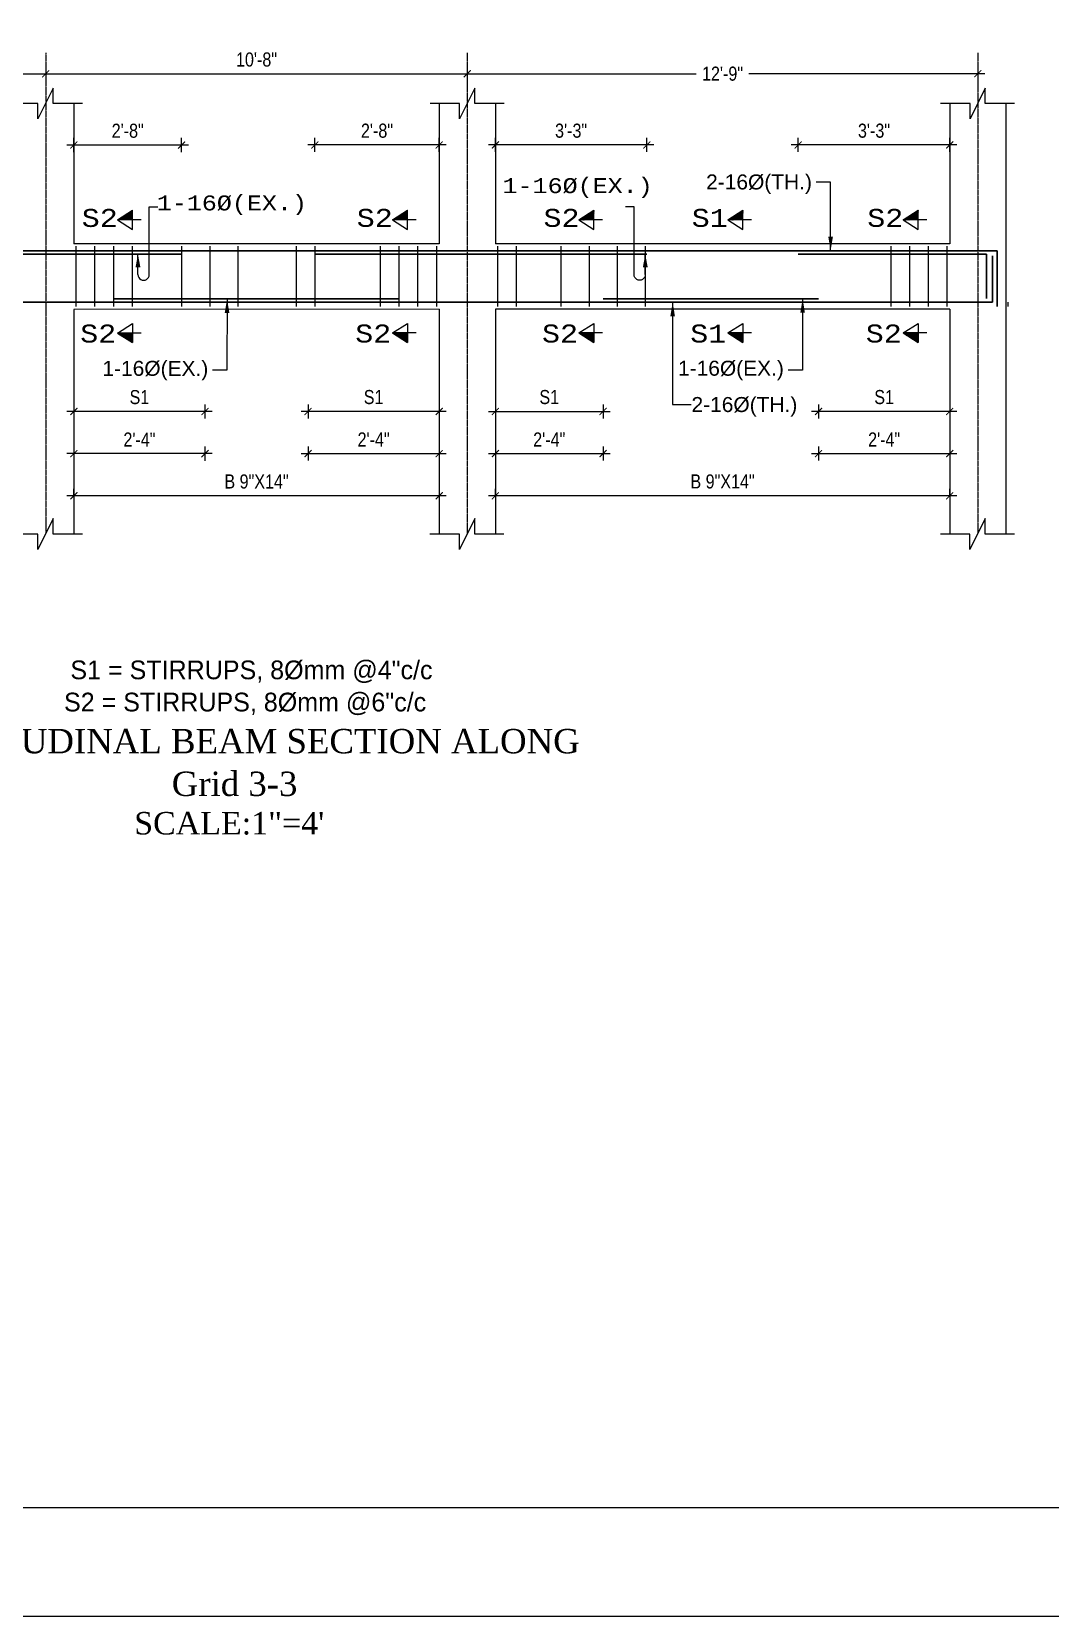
# Model space of a CAD drawing. Header units: inches. Extents: x -2812 to 9774, y -15726 to -746.
# Drawn here: x -708 to -273, y -12539 to -11863 of the extents above; entities that cross this region are included whole.
import ezdxf

# ---------------------------------------------------------------- set-up
doc = ezdxf.new("R2010")
doc.units = ezdxf.units.IN
doc.header["$LTSCALE"] = 17
doc.header["$MEASUREMENT"] = 0
for name, pattern in [('ACAD_ISO02W100', [15, 12, -3]), ('ACAD_ISO03W100', [30, 12, -18]), ('CENTER2', [1.125, 0.75, -0.125, 0.125, -0.125])]:
    doc.linetypes.add(name, pattern=pattern)
for name, color, linetype, lineweight in [('09 CONTINUITY', 7, 'Continuous', 9), ('15 CENTER', 113, 'CENTER2', 15), ('15 EXT BAR DIMENSION', 130, 'Continuous', 15), ('15 TEXT', 7, 'Continuous', 15), ('20 BEAM ELEVATION', 140, 'ACAD_ISO03W100', 20), ('20 BEAM SECTION ARROW', 7, 'ACAD_ISO02W100', 20), ('20 STIRRUPS', 137, 'Continuous', 20), ('25 BOT BAR', 12, 'Continuous', 25), ('30 EXTRABAR', 6, 'Continuous', 30), ('30 RENFORCEMENT', 12, 'Continuous', 30), ('ELE1', 3, 'Continuous', 9), ('MARK', 1, 'Continuous', 25), ('RINF', 4, 'Continuous', 25)]:
    doc.layers.add(name, color=color, linetype=linetype, lineweight=lineweight)
doc.layers.add('Dim', color=1, linetype='Continuous')
doc.styles.add('ARIAL', font='arial.ttf')
doc.styles.add('CUNEW', font='cour.ttf')
doc.styles.add('ordinary', font='ARIALN.TTF')
doc.styles.add('TEX8', font='cour.ttf', dxfattribs={"width": 0.75})
doc.dimstyles.new('SUREN 1', dxfattribs={"dimtxt": 0.75, "dimasz": 6, "dimexe": 1.5, "dimexo": 1.5, "dimgap": 1, "dimtad": 1, "dimdec": 1, "dimzin": 3, "dimdsep": 46, "dimlunit": 4, "dimtxsty": 'TEX8', "dimblk": 'ARCHTICK', "dimcen": 0.09375, "dimclrd": 1, "dimclre": 1, "dimclrt": 256, "dimadec": 0, "dimazin": 0, "dimtfac": 0.75, "dimtdec": 1, "dimtmove": 1, "dimatfit": 3, "dimfxl": 1, "dimtolj": 1, "dimtzin": 0, "dimlwd": 9, "dimlwe": 9, "dimarcsym": 0})
doc.dimstyles.new('SUREN 4', dxfattribs={"dimtxt": 4, "dimasz": 3, "dimexe": 3, "dimexo": 0, "dimgap": 3, "dimtad": 1, "dimdec": 0, "dimzin": 3, "dimdsep": 46, "dimlunit": 4, "dimtxsty": 'ordinary', "dimblk": 'ARCHTICK', "dimcen": 8, "dimdle": 3, "dimclrd": 1, "dimclre": 5, "dimclrt": 256, "dimadec": 3, "dimazin": 0, "dimtfac": 1, "dimtdec": 0, "dimtmove": 1, "dimatfit": 3, "dimfxl": 3, "dimfxlon": 1, "dimfrac": 1, "dimtolj": 1, "dimtzin": 0, "dimlwd": 5, "dimlwe": 5, "dimarcsym": 0})

# ---------------------------------------------------------------- blocks, each defined once
blk = doc.blocks.new('_ArchTick')
at = {"color": 0, "linetype": 'ByBlock', "const_width": 0.15}
blk.add_lwpolyline([(-0.5, -0.5), (0.5, 0.5)], dxfattribs=at)
blk = doc.blocks.new('*D1406')
at = {"layer": 'Defpoints', "color": 0, "transparency": 16777216}
for p in [(16422.78, -9486.77), (16478.78, -9486.77), (16422.78, -9530.38)]:
    blk.add_point(p, dxfattribs=at)
at = {"layer": 'Dim', "color": 1, "lineweight": 5, "transparency": 16777216}
blk.add_line((16481.78, -9530.38), (16419.78, -9530.38), dxfattribs=at)
at = {"layer": 'Dim', "color": 5, "lineweight": 5, "transparency": 16777216}
for p, q in [((16422.78, -9527.38), (16422.78, -9533.38)), ((16478.78, -9527.38), (16478.78, -9533.38))]:
    blk.add_line(p, q, dxfattribs=at)
at = {"layer": 'Dim', "color": 1, "lineweight": 5, "transparency": 16777216, "xscale": 3, "yscale": 3, "zscale": 3, "rotation": 180}
blk.add_blockref('_ArchTick', (16422.78, -9530.38), dxfattribs=at)
at = {"layer": 'Dim', "color": 1, "lineweight": 5, "transparency": 16777216, "xscale": 3, "yscale": 3, "zscale": 3}
blk.add_blockref('_ArchTick', (16478.78, -9530.38), dxfattribs=at)
at = {"layer": 'Dim', "transparency": 16777216, "insert": (16450.78, -9524.27), "char_height": 6, "attachment_point": 5, "style": 'ordinary'}
blk.add_mtext('\\A1;S1', dxfattribs=at)
blk = doc.blocks.new('*D1407')
at = {"layer": 'Defpoints', "color": 0, "transparency": 16777216}
for p in [(16422.78, -9486.77), (16478.78, -9486.77), (16478.78, -9548.38)]:
    blk.add_point(p, dxfattribs=at)
at = {"layer": 'Dim', "color": 5, "lineweight": 5, "transparency": 16777216}
for p, q in [((16422.78, -9545.38), (16422.78, -9551.38)), ((16478.78, -9545.38), (16478.78, -9551.38))]:
    blk.add_line(p, q, dxfattribs=at)
at = {"layer": 'Dim', "color": 1, "lineweight": 5, "transparency": 16777216}
blk.add_line((16419.78, -9548.38), (16481.78, -9548.38), dxfattribs=at)
at = {"layer": 'Dim', "color": 1, "lineweight": 5, "transparency": 16777216, "xscale": 3, "yscale": 3, "zscale": 3, "rotation": 180}
blk.add_blockref('_ArchTick', (16422.78, -9548.38), dxfattribs=at)
at = {"layer": 'Dim', "color": 1, "lineweight": 5, "transparency": 16777216, "xscale": 3, "yscale": 3, "zscale": 3}
blk.add_blockref('_ArchTick', (16478.78, -9548.38), dxfattribs=at)
at = {"layer": 'Dim', "transparency": 16777216, "insert": (16450.78, -9542.36), "char_height": 6, "attachment_point": 5, "style": 'ordinary'}
blk.add_mtext('\\A1;2\'-4"', dxfattribs=at)
blk = doc.blocks.new('*D1408')
at = {"layer": 'Defpoints', "color": 0, "transparency": 16777216}
for p in [(16204.78, -9486.77), (16260.78, -9486.77), (16204.78, -9530.38)]:
    blk.add_point(p, dxfattribs=at)
at = {"layer": 'Dim', "color": 1, "lineweight": 5, "transparency": 16777216}
blk.add_line((16263.78, -9530.38), (16201.78, -9530.38), dxfattribs=at)
at = {"layer": 'Dim', "color": 5, "lineweight": 5, "transparency": 16777216}
for p, q in [((16204.78, -9527.38), (16204.78, -9533.38)), ((16260.78, -9527.38), (16260.78, -9533.38))]:
    blk.add_line(p, q, dxfattribs=at)
at = {"layer": 'Dim', "color": 1, "lineweight": 5, "transparency": 16777216, "xscale": 3, "yscale": 3, "zscale": 3, "rotation": 180}
blk.add_blockref('_ArchTick', (16204.78, -9530.38), dxfattribs=at)
at = {"layer": 'Dim', "color": 1, "lineweight": 5, "transparency": 16777216, "xscale": 3, "yscale": 3, "zscale": 3}
blk.add_blockref('_ArchTick', (16260.78, -9530.38), dxfattribs=at)
at = {"layer": 'Dim', "transparency": 16777216, "insert": (16232.78, -9524.27), "char_height": 6, "attachment_point": 5, "style": 'ordinary'}
blk.add_mtext('\\A1;S1', dxfattribs=at)
blk = doc.blocks.new('*D1409')
at = {"layer": 'Defpoints', "color": 0, "transparency": 16777216}
for p in [(16204.78, -9486.77), (16260.78, -9486.77), (16260.78, -9548.38)]:
    blk.add_point(p, dxfattribs=at)
at = {"layer": 'Dim', "color": 5, "lineweight": 5, "transparency": 16777216}
for p, q in [((16204.78, -9545.38), (16204.78, -9551.38)), ((16260.78, -9545.38), (16260.78, -9551.38))]:
    blk.add_line(p, q, dxfattribs=at)
at = {"layer": 'Dim', "color": 1, "lineweight": 5, "transparency": 16777216}
blk.add_line((16201.78, -9548.38), (16263.78, -9548.38), dxfattribs=at)
at = {"layer": 'Dim', "color": 1, "lineweight": 5, "transparency": 16777216, "xscale": 3, "yscale": 3, "zscale": 3, "rotation": 180}
blk.add_blockref('_ArchTick', (16204.78, -9548.38), dxfattribs=at)
at = {"layer": 'Dim', "color": 1, "lineweight": 5, "transparency": 16777216, "xscale": 3, "yscale": 3, "zscale": 3}
blk.add_blockref('_ArchTick', (16260.78, -9548.38), dxfattribs=at)
at = {"layer": 'Dim', "transparency": 16777216, "insert": (16232.78, -9542.36), "char_height": 6, "attachment_point": 5, "style": 'ordinary'}
blk.add_mtext('\\A1;2\'-4"', dxfattribs=at)
blk = doc.blocks.new('*D1410')
at = {"layer": 'Defpoints', "color": 0, "transparency": 16777216}
for p in [(16284.78, -9486.77), (16330.78, -9486.77), (16330.78, -9530.38)]:
    blk.add_point(p, dxfattribs=at)
at = {"layer": 'Dim', "color": 1, "lineweight": 5, "transparency": 16777216}
blk.add_line((16281.78, -9530.38), (16333.78, -9530.38), dxfattribs=at)
at = {"layer": 'Dim', "color": 5, "lineweight": 5, "transparency": 16777216}
for p, q in [((16284.78, -9527.38), (16284.78, -9533.38)), ((16330.78, -9527.38), (16330.78, -9533.38))]:
    blk.add_line(p, q, dxfattribs=at)
at = {"layer": 'Dim', "color": 1, "lineweight": 5, "transparency": 16777216, "xscale": 3, "yscale": 3, "zscale": 3, "rotation": 180}
blk.add_blockref('_ArchTick', (16284.78, -9530.38), dxfattribs=at)
at = {"layer": 'Dim', "color": 1, "lineweight": 5, "transparency": 16777216, "xscale": 3, "yscale": 3, "zscale": 3}
blk.add_blockref('_ArchTick', (16330.78, -9530.38), dxfattribs=at)
at = {"layer": 'Dim', "transparency": 16777216, "insert": (16307.78, -9524.27), "char_height": 6, "attachment_point": 5, "style": 'ordinary'}
blk.add_mtext('\\A1;S1', dxfattribs=at)
blk = doc.blocks.new('*D1411')
at = {"layer": 'Defpoints', "color": 0, "transparency": 16777216}
for p in [(16284.78, -9486.77), (16330.78, -9486.77), (16330.78, -9548.38)]:
    blk.add_point(p, dxfattribs=at)
at = {"layer": 'Dim', "color": 5, "lineweight": 5, "transparency": 16777216}
for p, q in [((16284.78, -9545.38), (16284.78, -9551.38)), ((16330.78, -9545.38), (16330.78, -9551.38))]:
    blk.add_line(p, q, dxfattribs=at)
at = {"layer": 'Dim', "color": 1, "lineweight": 5, "transparency": 16777216}
blk.add_line((16281.78, -9548.38), (16333.78, -9548.38), dxfattribs=at)
at = {"layer": 'Dim', "color": 1, "lineweight": 5, "transparency": 16777216, "xscale": 3, "yscale": 3, "zscale": 3, "rotation": 180}
blk.add_blockref('_ArchTick', (16284.78, -9548.38), dxfattribs=at)
at = {"layer": 'Dim', "color": 1, "lineweight": 5, "transparency": 16777216, "xscale": 3, "yscale": 3, "zscale": 3}
blk.add_blockref('_ArchTick', (16330.78, -9548.38), dxfattribs=at)
at = {"layer": 'Dim', "transparency": 16777216, "insert": (16307.78, -9542.36), "char_height": 6, "attachment_point": 5, "style": 'ordinary'}
blk.add_mtext('\\A1;2\'-4"', dxfattribs=at)
blk = doc.blocks.new('*D1412')
at = {"layer": 'Defpoints', "color": 0, "transparency": 16777216}
for p in [(16104.78, -9486.79), (16160.78, -9486.79), (16104.78, -9530.4)]:
    blk.add_point(p, dxfattribs=at)
at = {"layer": 'Dim', "color": 1, "lineweight": 5, "transparency": 16777216}
blk.add_line((16163.78, -9530.4), (16101.78, -9530.4), dxfattribs=at)
at = {"layer": 'Dim', "color": 5, "lineweight": 5, "transparency": 16777216}
for p, q in [((16104.78, -9527.4), (16104.78, -9533.4)), ((16160.78, -9527.4), (16160.78, -9533.4))]:
    blk.add_line(p, q, dxfattribs=at)
at = {"layer": 'Dim', "color": 1, "lineweight": 5, "transparency": 16777216, "xscale": 3, "yscale": 3, "zscale": 3, "rotation": 180}
blk.add_blockref('_ArchTick', (16104.78, -9530.4), dxfattribs=at)
at = {"layer": 'Dim', "color": 1, "lineweight": 5, "transparency": 16777216, "xscale": 3, "yscale": 3, "zscale": 3}
blk.add_blockref('_ArchTick', (16160.78, -9530.4), dxfattribs=at)
at = {"layer": 'Dim', "transparency": 16777216, "insert": (16132.78, -9524.29), "char_height": 6, "attachment_point": 5, "style": 'ordinary'}
blk.add_mtext('\\A1;S1', dxfattribs=at)
blk = doc.blocks.new('*D1413')
at = {"layer": 'Defpoints', "color": 0, "transparency": 16777216}
for p in [(16104.78, -9486.79), (16160.78, -9486.79), (16104.78, -9548.4)]:
    blk.add_point(p, dxfattribs=at)
at = {"layer": 'Dim', "color": 5, "lineweight": 5, "transparency": 16777216}
for p, q in [((16104.78, -9545.4), (16104.78, -9551.4)), ((16160.78, -9545.4), (16160.78, -9551.4))]:
    blk.add_line(p, q, dxfattribs=at)
at = {"layer": 'Dim', "color": 1, "lineweight": 5, "transparency": 16777216}
blk.add_line((16163.78, -9548.4), (16101.78, -9548.4), dxfattribs=at)
at = {"layer": 'Dim', "color": 1, "lineweight": 5, "transparency": 16777216, "xscale": 3, "yscale": 3, "zscale": 3, "rotation": 180}
blk.add_blockref('_ArchTick', (16104.78, -9548.4), dxfattribs=at)
at = {"layer": 'Dim', "color": 1, "lineweight": 5, "transparency": 16777216, "xscale": 3, "yscale": 3, "zscale": 3}
blk.add_blockref('_ArchTick', (16160.78, -9548.4), dxfattribs=at)
at = {"layer": 'Dim', "transparency": 16777216, "insert": (16132.78, -9542.38), "char_height": 6, "attachment_point": 5, "style": 'ordinary'}
blk.add_mtext('\\A1;2\'-4"', dxfattribs=at)
blk = doc.blocks.new('*D1414')
at = {"layer": 'Defpoints', "color": 0, "transparency": 16777216}
for p in [(16284.78, -9566.38), (16284.78, -9566.38), (16478.78, -9566.38)]:
    blk.add_point(p, dxfattribs=at)
at = {"layer": 'Dim', "color": 1, "lineweight": 5, "transparency": 16777216}
blk.add_line((16481.78, -9566.38), (16281.78, -9566.38), dxfattribs=at)
at = {"layer": 'Dim', "color": 5, "lineweight": 5, "transparency": 16777216}
for p, q in [((16284.78, -9566.38), (16284.78, -9563.38)), ((16478.78, -9566.38), (16478.78, -9563.38))]:
    blk.add_line(p, q, dxfattribs=at)
at = {"layer": 'Dim', "color": 1, "lineweight": 5, "transparency": 16777216, "xscale": 3, "yscale": 3, "zscale": 3, "rotation": 180}
blk.add_blockref('_ArchTick', (16284.78, -9566.38), dxfattribs=at)
at = {"layer": 'Dim', "color": 1, "lineweight": 5, "transparency": 16777216, "xscale": 3, "yscale": 3, "zscale": 3}
blk.add_blockref('_ArchTick', (16478.78, -9566.38), dxfattribs=at)
at = {"layer": 'Dim', "transparency": 16777216, "insert": (16381.78, -9560.31), "char_height": 6, "attachment_point": 5, "style": 'ordinary'}
blk.add_mtext('\\A1;B 9"X14"', dxfattribs=at)
blk = doc.blocks.new('*D1415')
at = {"layer": 'Defpoints', "color": 0, "transparency": 16777216}
for p in [(16104.78, -9566.4, 0), (16104.78, -9566.4), (16260.78, -9566.38)]:
    blk.add_point(p, dxfattribs=at)
at = {"layer": 'Dim', "color": 1, "lineweight": 5, "transparency": 16777216}
blk.add_line((16263.78, -9566.4), (16101.78, -9566.4), dxfattribs=at)
at = {"layer": 'Dim', "color": 5, "lineweight": 5, "transparency": 16777216}
for p, q in [((16104.78, -9566.4), (16104.78, -9563.4)), ((16260.78, -9566.38), (16260.78, -9569.4))]:
    blk.add_line(p, q, dxfattribs=at)
at = {"layer": 'Dim', "color": 1, "lineweight": 5, "transparency": 16777216, "xscale": 3, "yscale": 3, "zscale": 3, "rotation": 180}
blk.add_blockref('_ArchTick', (16104.78, -9566.4), dxfattribs=at)
at = {"layer": 'Dim', "color": 1, "lineweight": 5, "transparency": 16777216, "xscale": 3, "yscale": 3, "zscale": 3}
blk.add_blockref('_ArchTick', (16260.78, -9566.4), dxfattribs=at)
at = {"layer": 'Dim', "transparency": 16777216, "insert": (16182.78, -9560.33), "char_height": 6, "attachment_point": 5, "style": 'ordinary'}
blk.add_mtext('\\A1;B 9"X14"', dxfattribs=at)
blk = doc.blocks.new('A$C760A2D39')
at = {"layer": 'MARK', "color": 2}
blk.add_line((0.65, 1.5), (0.65, 6.92), dxfattribs=at)
blk.add_ellipse((2.15, 1.5), major_axis=(-1.06, 1.06), ratio=1, start_param=0.785398, end_param=3.926991, dxfattribs=at)
blk.add_solid([(1.3, 3.47), (0.65, 6.93), (0, 3.47)], dxfattribs=at)
blk = doc.blocks.new('A$C685A745A')
at = {"layer": '20 BEAM ELEVATION', "linetype": 'Continuous', "lineweight": 20, "ltscale": 10}
blk.add_lwpolyline([(3.65, 1.47), (3.65, 19.57), (5.96, 19.57)], dxfattribs=at)
at = {"layer": '20 BEAM SECTION ARROW', "color": 6, "linetype": 'Continuous'}
blk.add_blockref('A$C760A2D39', (0, -0.01), dxfattribs=at)
blk = doc.blocks.new('*D1114')
at = {"layer": 'Defpoints', "color": 0, "transparency": 16777216}
for p in [(16092.78, -9377.31, 0), (16272.78, -9377.29), (16272.78, -9386.21)]:
    blk.add_point(p, dxfattribs=at)
at = {"layer": 'Dim', "color": 5, "lineweight": 5, "transparency": 16777216}
for p, q in [((16092.78, -9383.21), (16092.78, -9389.21)), ((16272.78, -9383.21), (16272.78, -9389.21))]:
    blk.add_line(p, q, dxfattribs=at)
at = {"layer": 'Dim', "color": 1, "lineweight": 5, "transparency": 16777216}
blk.add_line((16089.78, -9386.21), (16275.78, -9386.21), dxfattribs=at)
at = {"layer": 'Dim', "color": 1, "lineweight": 5, "transparency": 16777216, "xscale": 3, "yscale": 3, "zscale": 3, "rotation": 180}
blk.add_blockref('_ArchTick', (16092.78, -9386.21), dxfattribs=at)
at = {"layer": 'Dim', "color": 1, "lineweight": 5, "transparency": 16777216, "xscale": 3, "yscale": 3, "zscale": 3}
blk.add_blockref('_ArchTick', (16272.78, -9386.21), dxfattribs=at)
at = {"layer": 'Dim', "transparency": 16777216, "insert": (16182.78, -9380.15), "char_height": 6, "attachment_point": 5, "style": 'ordinary'}
blk.add_mtext('\\A1;10\'-8"', dxfattribs=at)
blk = doc.blocks.new('*D1115')
at = {"layer": 'Defpoints', "color": 0, "transparency": 16777216}
for p in [(16207.66, -9416.6), (16260.78, -9458.77), (16207.66, -9463.29)]:
    blk.add_point(p, dxfattribs=at)
at = {"layer": 'Dim', "color": 1, "lineweight": 5, "transparency": 16777216}
blk.add_line((16263.78, -9416.6), (16204.66, -9416.6), dxfattribs=at)
at = {"layer": 'Dim', "color": 5, "lineweight": 5, "transparency": 16777216}
for p, q in [((16207.66, -9419.6), (16207.66, -9413.6)), ((16260.78, -9419.6), (16260.78, -9413.6))]:
    blk.add_line(p, q, dxfattribs=at)
at = {"layer": 'Dim', "color": 1, "lineweight": 5, "transparency": 16777216, "xscale": 3, "yscale": 3, "zscale": 3, "rotation": 180}
blk.add_blockref('_ArchTick', (16207.66, -9416.6), dxfattribs=at)
at = {"layer": 'Dim', "color": 1, "lineweight": 5, "transparency": 16777216, "xscale": 3, "yscale": 3, "zscale": 3}
blk.add_blockref('_ArchTick', (16260.78, -9416.6), dxfattribs=at)
at = {"layer": 'Dim', "transparency": 16777216, "insert": (16234.22, -9410.54), "char_height": 6, "attachment_point": 5, "style": 'ordinary'}
blk.add_mtext('\\A1;2\'-8"', dxfattribs=at)
blk = doc.blocks.new('*D1116')
at = {"layer": 'Defpoints', "color": 0, "transparency": 16777216}
for p in [(16104.78, -9416.62), (16104.78, -9458.79), (16150.79, -9463.29)]:
    blk.add_point(p, dxfattribs=at)
at = {"layer": 'Dim', "color": 1, "lineweight": 5, "transparency": 16777216}
blk.add_line((16153.79, -9416.62), (16101.78, -9416.62), dxfattribs=at)
at = {"layer": 'Dim', "color": 5, "lineweight": 5, "transparency": 16777216}
for p, q in [((16104.78, -9419.62), (16104.78, -9413.62)), ((16150.79, -9419.62), (16150.79, -9413.62))]:
    blk.add_line(p, q, dxfattribs=at)
at = {"layer": 'Dim', "color": 1, "lineweight": 5, "transparency": 16777216, "xscale": 3, "yscale": 3, "zscale": 3, "rotation": 180}
blk.add_blockref('_ArchTick', (16104.78, -9416.62), dxfattribs=at)
at = {"layer": 'Dim', "color": 1, "lineweight": 5, "transparency": 16777216, "xscale": 3, "yscale": 3, "zscale": 3}
blk.add_blockref('_ArchTick', (16150.79, -9416.62), dxfattribs=at)
at = {"layer": 'Dim', "transparency": 16777216, "insert": (16127.78, -9410.56), "char_height": 6, "attachment_point": 5, "style": 'ordinary'}
blk.add_mtext('\\A1;2\'-8"', dxfattribs=at)
blk = doc.blocks.new('*D1117')
at = {"layer": 'Defpoints', "color": 0, "transparency": 16777216}
for p in [(16414.11, -9416.6), (16478.78, -9458.77), (16414.11, -9463.27, 0)]:
    blk.add_point(p, dxfattribs=at)
at = {"layer": 'Dim', "color": 1, "lineweight": 5, "transparency": 16777216}
blk.add_line((16481.78, -9416.6), (16411.11, -9416.6), dxfattribs=at)
at = {"layer": 'Dim', "color": 5, "lineweight": 5, "transparency": 16777216}
for p, q in [((16414.11, -9419.6), (16414.11, -9413.6)), ((16478.78, -9419.6), (16478.78, -9413.6))]:
    blk.add_line(p, q, dxfattribs=at)
at = {"layer": 'Dim', "color": 1, "lineweight": 5, "transparency": 16777216, "xscale": 3, "yscale": 3, "zscale": 3, "rotation": 180}
blk.add_blockref('_ArchTick', (16414.11, -9416.6), dxfattribs=at)
at = {"layer": 'Dim', "color": 1, "lineweight": 5, "transparency": 16777216, "xscale": 3, "yscale": 3, "zscale": 3}
blk.add_blockref('_ArchTick', (16478.78, -9416.6), dxfattribs=at)
at = {"layer": 'Dim', "transparency": 16777216, "insert": (16446.45, -9410.54), "char_height": 6, "attachment_point": 5, "style": 'ordinary'}
blk.add_mtext('\\A1;3\'-3"', dxfattribs=at)
blk = doc.blocks.new('*D1118')
at = {"layer": 'Defpoints', "color": 0, "transparency": 16777216}
for p in [(16284.78, -9416.6), (16349.45, -9458.77), (16284.78, -9463.27, 0)]:
    blk.add_point(p, dxfattribs=at)
at = {"layer": 'Dim', "color": 1, "lineweight": 5, "transparency": 16777216}
blk.add_line((16352.45, -9416.6), (16281.78, -9416.6), dxfattribs=at)
at = {"layer": 'Dim', "color": 5, "lineweight": 5, "transparency": 16777216}
for p, q in [((16284.78, -9419.6), (16284.78, -9413.6)), ((16349.45, -9419.6), (16349.45, -9413.6))]:
    blk.add_line(p, q, dxfattribs=at)
at = {"layer": 'Dim', "color": 1, "lineweight": 5, "transparency": 16777216, "xscale": 3, "yscale": 3, "zscale": 3, "rotation": 180}
blk.add_blockref('_ArchTick', (16284.78, -9416.6), dxfattribs=at)
at = {"layer": 'Dim', "color": 1, "lineweight": 5, "transparency": 16777216, "xscale": 3, "yscale": 3, "zscale": 3}
blk.add_blockref('_ArchTick', (16349.45, -9416.6), dxfattribs=at)
at = {"layer": 'Dim', "transparency": 16777216, "insert": (16317.11, -9410.54), "char_height": 6, "attachment_point": 5, "style": 'ordinary'}
blk.add_mtext('\\A1;3\'-3"', dxfattribs=at)
blk = doc.blocks.new('*D1119')
at = {"layer": 'Defpoints', "color": 0, "transparency": 16777216}
for p in [(15874.78, -9377.31), (16092.78, -9377.31), (16092.78, -9386.21)]:
    blk.add_point(p, dxfattribs=at)
at = {"layer": 'Dim', "color": 5, "lineweight": 5, "transparency": 16777216}
for p, q in [((15874.78, -9383.21), (15874.78, -9389.21)), ((16092.78, -9383.21), (16092.78, -9389.21))]:
    blk.add_line(p, q, dxfattribs=at)
at = {"layer": 'Dim', "color": 1, "lineweight": 5, "transparency": 16777216}
blk.add_line((15871.78, -9386.21), (16095.78, -9386.21), dxfattribs=at)
at = {"layer": 'Dim', "color": 1, "lineweight": 5, "transparency": 16777216, "xscale": 3, "yscale": 3, "zscale": 3, "rotation": 180}
blk.add_blockref('_ArchTick', (15874.78, -9386.21), dxfattribs=at)
at = {"layer": 'Dim', "color": 1, "lineweight": 5, "transparency": 16777216, "xscale": 3, "yscale": 3, "zscale": 3}
blk.add_blockref('_ArchTick', (16092.78, -9386.21), dxfattribs=at)
at = {"layer": 'Dim', "transparency": 16777216, "insert": (15983.78, -9380.15), "char_height": 6, "attachment_point": 5, "style": 'ordinary'}
blk.add_mtext('\\A1;13\'-9"', dxfattribs=at)
blk = doc.blocks.new('*D1447')
at = {"layer": 'Defpoints', "color": 0, "transparency": 16777216}
for p in [(16272.78, -9377.29), (16490.78, -9377.29), (16490.78, -9386.19)]:
    blk.add_point(p, dxfattribs=at)
at = {"layer": 'Dim', "color": 5, "lineweight": 5, "transparency": 16777216}
for p, q in [((16272.78, -9383.19), (16272.78, -9389.19)), ((16490.78, -9383.19), (16490.78, -9389.19))]:
    blk.add_line(p, q, dxfattribs=at)
at = {"layer": 'Dim', "color": 1, "lineweight": 5, "transparency": 16777216}
for p, q in [((16269.78, -9386.19), (16370.55, -9386.19)), ((16493.78, -9386.19), (16393.01, -9386.19))]:
    blk.add_line(p, q, dxfattribs=at)
at = {"layer": 'Dim', "color": 1, "lineweight": 5, "transparency": 16777216, "xscale": 3, "yscale": 3, "zscale": 3, "rotation": 180}
blk.add_blockref('_ArchTick', (16272.78, -9386.19), dxfattribs=at)
at = {"layer": 'Dim', "color": 1, "lineweight": 5, "transparency": 16777216, "xscale": 3, "yscale": 3, "zscale": 3}
blk.add_blockref('_ArchTick', (16490.78, -9386.19), dxfattribs=at)
at = {"layer": 'Dim', "transparency": 16777216, "insert": (16381.78, -9386.19), "char_height": 6, "attachment_point": 5, "style": 'ordinary'}
blk.add_mtext('\\A1;12\'-9"', dxfattribs=at)
blk = doc.blocks.new('BS3')
at = {"layer": 'RINF'}
h = blk.add_hatch(dxfattribs=at)
h.set_pattern_fill('ANSI31', color=1, scale=0.029257, style=0)
h.set_pattern_definition([(135.000000013, (-52930.0388366, -24837.2158934), (0.00271529004177, 0.00271529004057), [])])
h.paths.add_polyline_path([(16129.85, -9444.49), (16123.44, -9448.58), (16129.85, -9448.58)])
h = blk.add_hatch(dxfattribs=at)
h.set_pattern_fill('ANSI31', color=1, scale=0.029257, style=0)
h.set_pattern_definition([(135.000000013, (-53047.4710388, -24837.1961772), (0.00271529004177, 0.00271529004057), [])])
h.paths.add_polyline_path([(16247.28, -9444.47), (16240.87, -9448.56), (16247.28, -9448.56)])
h = blk.add_hatch(dxfattribs=at)
h.set_pattern_fill('ANSI31', color=1, scale=0.029257, style=0)
h.set_pattern_definition([(135.000000013, (-53126.9968396, -24837.1961772), (0.00271529004177, 0.00271529004057), [])])
h.paths.add_polyline_path([(16326.81, -9444.47), (16320.4, -9448.56), (16326.81, -9448.56)])
h = blk.add_hatch(dxfattribs=at)
h.set_pattern_fill('ANSI31', color=1, scale=0.029257, style=0)
h.set_pattern_definition([(135.000000013, (-53190.6307775, -24837.1961772), (0.00271529004177, 0.00271529004057), [])])
h.paths.add_polyline_path([(16390.44, -9444.47), (16384.03, -9448.56), (16390.44, -9448.56)])
h = blk.add_hatch(dxfattribs=at)
h.set_pattern_fill('ANSI31', color=1, scale=0.029257, style=0)
h.set_pattern_definition([(135.000000013, (-53265.4710388, -24837.1961772), (0.00271529004177, 0.00271529004057), [])])
h.paths.add_polyline_path([(16465.28, -9444.47), (16458.87, -9448.56), (16465.28, -9448.56)])
h = blk.add_hatch(dxfattribs=at)
h.set_pattern_fill('ANSI31', color=1, scale=1.6, style=0)
h.set_pattern_definition([(135.000000013, (-3778003.64923, -826630.0364), (0.148492424155, 0.148492424089), [])])
h.paths.add_polyline_path([(16129.85, -9500.98), (16123.44, -9496.89), (16129.85, -9496.89)])
h = blk.add_hatch(dxfattribs=at)
h.set_pattern_fill('ANSI31', color=1, scale=1.6, style=0)
h.set_pattern_definition([(135.000000013, (-3778121.08143, -826630.01669), (0.148492424155, 0.148492424089), [])])
h.paths.add_polyline_path([(16247.28, -9500.96), (16240.87, -9496.87), (16247.28, -9496.87)])
h = blk.add_hatch(dxfattribs=at)
h.set_pattern_fill('ANSI31', color=1, scale=1.6, style=0)
h.set_pattern_definition([(135.000000013, (-3778200.60724, -826630.01669), (0.148492424155, 0.148492424089), [])])
h.paths.add_polyline_path([(16326.81, -9500.96), (16320.4, -9496.87), (16326.81, -9496.87)])
h = blk.add_hatch(dxfattribs=at)
h.set_pattern_fill('ANSI31', color=1, scale=1.6, style=0)
h.set_pattern_definition([(135.000000013, (-3778264.24117, -826630.01669), (0.148492424155, 0.148492424089), [])])
h.paths.add_polyline_path([(16390.44, -9500.96), (16384.03, -9496.87), (16390.44, -9496.87)])
h = blk.add_hatch(dxfattribs=at)
h.set_pattern_fill('ANSI31', color=1, scale=1.6, style=0)
h.set_pattern_definition([(135.000000013, (-3778339.08143, -826630.01669), (0.148492424155, 0.148492424089), [])])
h.paths.add_polyline_path([(16465.28, -9500.96), (16458.87, -9496.87), (16465.28, -9496.87)])
at = {"layer": '09 CONTINUITY', "color": 2, "lineweight": 5, "ltscale": 25, "elevation": 0}
for points in [[(16108.5, -9398.96), (16095.99, -9398.96), (16095.99, -9392.33), (16089.46, -9405.5), (16089.46, -9398.96), (16076.88, -9398.96)], [(16108.45, -9582.79), (16095.95, -9582.79), (16095.95, -9576.16), (16089.41, -9589.33), (16089.41, -9582.79), (16076.83, -9582.79)]]:
    blk.add_lwpolyline(points, dxfattribs=at)
at = {"layer": '09 CONTINUITY', "color": 2, "lineweight": 5, "ltscale": 25}
for points in [[(16288.5, -9398.94), (16275.99, -9398.94), (16275.99, -9392.31), (16269.46, -9405.48), (16269.46, -9398.94), (16256.88, -9398.94)], [(16506.5, -9398.94), (16493.99, -9398.94), (16493.99, -9392.31), (16487.46, -9405.48), (16487.46, -9398.94), (16474.88, -9398.94)], [(16288.45, -9582.77), (16275.95, -9582.77), (16275.95, -9576.14), (16269.41, -9589.31), (16269.41, -9582.77), (16256.83, -9582.77)], [(16506.45, -9582.77), (16493.95, -9582.77), (16493.95, -9576.14), (16487.41, -9589.31), (16487.41, -9582.77), (16474.83, -9582.77)]]:
    blk.add_lwpolyline(points, dxfattribs=at)
at = {"layer": '15 CENTER', "ltscale": 0.05}
for p, q in [((16092.78, -9377.31, 0), (16092.78, -9582.55, 0)), ((16272.78, -9377.29), (16272.78, -9582.53)), ((16490.78, -9377.29), (16490.78, -9582.53))]:
    blk.add_line(p, q, dxfattribs=at)
at = {"layer": '20 BEAM ELEVATION', "linetype": 'ByBlock', "ltscale": 20}
for p, q in [((16104.78, -9398.96, 0), (16104.78, -9458.79, 0)), ((16260.78, -9398.94), (16260.78, -9458.77)), ((16284.78, -9398.94), (16284.78, -9458.77)), ((16478.78, -9398.94), (16478.78, -9458.77)), ((16502.78, -9398.94), (16502.78, -9486.77)), ((16260.78, -9458.77), (16104.78, -9458.79, 0)), ((16478.78, -9458.77), (16284.78, -9458.77)), ((16260.78, -9486.77), (16104.78, -9486.79, 0)), ((16104.78, -9486.79, 0), (16104.78, -9582.79, 0)), ((16260.78, -9486.77), (16260.78, -9582.77)), ((16284.78, -9486.77), (16284.78, -9582.77)), ((16478.78, -9486.77), (16284.78, -9486.77)), ((16478.78, -9486.77), (16478.78, -9582.77)), ((16502.78, -9486.77), (16502.78, -9582.77))]:
    blk.add_line(p, q, dxfattribs=at)
at = {"layer": '20 STIRRUPS'}
for p, q in [((16105.66, -9459.85, 0), (16105.66, -9485.62, 0)), ((16113.66, -9459.85, 0), (16113.66, -9485.62, 0)), ((16121.66, -9459.85, 0), (16121.66, -9485.62, 0)), ((16129.66, -9459.85, 0), (16129.66, -9485.62, 0)), ((16150.79, -9459.85, 0), (16150.79, -9485.62, 0)), ((16162.79, -9459.85, 0), (16162.79, -9485.62, 0)), ((16174.79, -9459.85, 0), (16174.79, -9485.62, 0)), ((16199.66, -9459.83), (16199.66, -9485.6)), ((16207.66, -9459.83), (16207.66, -9485.6)), ((16235.59, -9459.83), (16235.59, -9485.6)), ((16243.59, -9459.83), (16243.59, -9485.6)), ((16251.59, -9459.83), (16251.59, -9485.6)), ((16259.59, -9459.83), (16259.59, -9485.6)), ((16285.66, -9459.83), (16285.66, -9485.6)), ((16293.66, -9459.83), (16293.66, -9485.6)), ((16312.79, -9459.83), (16312.79, -9485.6)), ((16324.79, -9459.83), (16324.79, -9485.6)), ((16336.79, -9459.83), (16336.79, -9485.6)), ((16348.79, -9459.83), (16348.79, -9485.6)), ((16453.59, -9459.83), (16453.59, -9485.6)), ((16461.59, -9459.83), (16461.59, -9485.6)), ((16469.59, -9459.83), (16469.59, -9485.6)), ((16477.59, -9459.83), (16477.59, -9485.6)), ((16503.66, -9483.77), (16503.66, -9485.6))]:
    blk.add_line(p, q, dxfattribs=at)
at = {"layer": '30 EXTRABAR', "lineweight": 30, "ltscale": 0.75}
for p, q in [((16150.79, -9463.29, 0), (16080.78, -9463.29, 0)), ((16494.51, -9463.27, 0), (16494.51, -9482.09, 0)), ((16243.59, -9482.32), (16121.66, -9482.35, 0)), ((16422.78, -9482.3), (16330.78, -9482.31))]:
    blk.add_line(p, q, dxfattribs=at)
at = {"layer": '30 EXTRABAR', "lineweight": 30, "ltscale": 0.75, "elevation": 0, "flags": 128}
for points in [[(16349.45, -9463.27), (16207.66, -9463.29)], [(16494.51, -9463.27), (16414.11, -9463.27)]]:
    blk.add_lwpolyline(points, dxfattribs=at)
at = {"layer": '30 RENFORCEMENT', "lineweight": 30, "ltscale": 0.75}
for p, q in [((16499.09, -9461.8), (16080.78, -9461.82, 0)), ((16497.09, -9463.9), (16497.09, -9483.77)), ((16499.09, -9461.77), (16499.09, -9485.61)), ((16499.09, -9461.85), (16499.09, -9480.11)), ((16497.09, -9483.77), (16080.78, -9483.79, 0))]:
    blk.add_line(p, q, dxfattribs=at)
at = {"layer": 'RINF', "color": 1}
for p, q in [((16123.44, -9448.58, 0), (16129.85, -9444.49, 0)), ((16129.85, -9452.67, 0), (16129.85, -9444.49, 0)), ((16240.87, -9448.56), (16247.28, -9444.47)), ((16247.28, -9452.65), (16247.28, -9444.47)), ((16320.4, -9448.56), (16326.81, -9444.47)), ((16326.81, -9452.65), (16326.81, -9444.47)), ((16384.03, -9448.56), (16390.44, -9444.47)), ((16390.44, -9452.65), (16390.44, -9444.47)), ((16458.87, -9448.56), (16465.28, -9444.47)), ((16465.28, -9452.65), (16465.28, -9444.47)), ((16133.59, -9448.58, 0), (16123.44, -9448.58, 0)), ((16123.44, -9448.58, 0), (16129.85, -9452.67, 0)), ((16251.02, -9448.56), (16240.87, -9448.56)), ((16240.87, -9448.56), (16247.28, -9452.65)), ((16330.54, -9448.56), (16320.4, -9448.56)), ((16320.4, -9448.56), (16326.81, -9452.65)), ((16394.18, -9448.56), (16384.03, -9448.56)), ((16384.03, -9448.56), (16390.44, -9452.65)), ((16469.02, -9448.56), (16458.87, -9448.56)), ((16458.87, -9448.56), (16465.28, -9452.65)), ((16240.87, -9496.87, 0), (16247.28, -9492.78, 0)), ((16247.28, -9492.78, 0), (16247.28, -9500.96, 0)), ((16320.4, -9496.87, 0), (16326.81, -9492.78, 0)), ((16326.81, -9492.78, 0), (16326.81, -9500.96, 0)), ((16384.03, -9496.87, 0), (16390.44, -9492.78, 0)), ((16390.44, -9492.78, 0), (16390.44, -9500.96, 0)), ((16458.87, -9496.87, 0), (16465.28, -9492.78, 0)), ((16465.28, -9492.78, 0), (16465.28, -9500.96, 0)), ((16123.44, -9496.89, 0), (16129.85, -9492.8, 0)), ((16133.59, -9496.89, 0), (16123.44, -9496.89, 0)), ((16123.44, -9496.89, 0), (16129.85, -9500.98, 0)), ((16129.85, -9492.8, 0), (16129.85, -9500.98, 0)), ((16251.02, -9496.87, 0), (16240.87, -9496.87, 0)), ((16240.87, -9496.87, 0), (16247.28, -9500.96, 0)), ((16330.54, -9496.87, 0), (16320.4, -9496.87, 0)), ((16320.4, -9496.87, 0), (16326.81, -9500.96, 0)), ((16394.18, -9496.87, 0), (16384.03, -9496.87, 0)), ((16384.03, -9496.87, 0), (16390.44, -9500.96, 0)), ((16469.02, -9496.87, 0), (16458.87, -9496.87, 0)), ((16458.87, -9496.87, 0), (16465.28, -9500.96, 0))]:
    blk.add_line(p, q, dxfattribs=at)
at = {"layer": '15 EXT BAR DIMENSION', "xscale": 1.599999999998545, "yscale": 1.599999999998545, "zscale": 1.600000000000193}
blk.add_blockref('A$C685A745A', (16131.12, -9474.35, 0), dxfattribs=at)
at = {"layer": '15 TEXT', "xscale": -1.600000000000364, "yscale": 1.600000000000364, "zscale": 1.600000000000364}
blk.add_blockref('A$C685A745A', (16349.83, -9474.34), dxfattribs=at)
at = {"layer": '15 EXT BAR DIMENSION', "style": 'CUNEW'}
for p in [(16287.83, -9437.17), (16140.18, -9444.55, 0)]:
    blk.add_text('1-16%%C(EX.)', height=6.4, dxfattribs=at).set_placement(p)
at = {"layer": '15 TEXT', "style": 'ARIAL'}
for s, p in [('2-16%%C(TH.)', (16374.77, -9435.59, 0)), ('1-16%%C(EX.)', (16116.98, -9515.18, 0)), ('1-16%%C(EX.)', (16362.76, -9515.13, 0)), ('2-16%%C(TH.)', (16368.52, -9530.63, 0))]:
    blk.add_text(s, height=6.4, dxfattribs=at).set_placement(p)
at = {"layer": '15 TEXT', "char_height": 8, "width": 214.0919}
for s, insert, attachment_point in [('S1 = STIRRUPS, 8%%Cmm @4"c/c', (16257.95, -9636.73, 0), 3), ('S2 = STIRRUPS, 8%%Cmm @6"c/c', (16177.91, -9650.47, 0), 2)]:
    blk.add_mtext(s, dxfattribs=dict(at, insert=insert, attachment_point=attachment_point))
at = {"layer": '15 TEXT', "style": 'ARIAL'}
for s, insert, char_height, width, attachment_point in [('{\\fTimes New Roman|b0|i0|c0|p18;LONGITUDINAL BEAM SECTION ALONG }', (16172.24, -9665.95, 0), 10.4, 641.259, 2), ('{\\fTimes New Roman|b0|i0|c0|p18;Grid 3-3}', (16173.41, -9684.17, 0), 10.4, 354.6503, 2), ('{\\fTimes New Roman|b0|i0|c0|p18;SCALE:1"=4\'}', (16211.71, -9701.4), 9.6, 487.7637, 3)]:
    blk.add_mtext(s, dxfattribs=dict(at, insert=insert, char_height=char_height, width=width, attachment_point=attachment_point))
at = {"layer": '20 BEAM SECTION ARROW', "color": 2, "style": 'CUNEW'}
for s, p in [('S2', (16108.13, -9451.6, 0)), ('S2', (16225.56, -9451.58)), ('S2', (16305.32, -9451.58, 0)), ('S1', (16368.61, -9451.58)), ('S2', (16443.56, -9451.58)), ('S2', (16107.48, -9500.97, 0)), ('S2', (16224.92, -9500.95, 0)), ('S2', (16304.68, -9500.95)), ('S1', (16367.97, -9500.95, 0)), ('S2', (16442.92, -9500.95, 0))]:
    blk.add_text(s, height=7.68, rotation=0, dxfattribs=at).set_placement(p)
at = {"layer": 'Dim'}
for base, p1, p2, text, override, picture, middle in [((16092.78, -9386.21, 0), (15874.78, -9377.31, 0), (16092.78, -9377.31, 0), '13\'-9"', {"dimtxt": 6}, '*D1119', (15983.78, -9380.15, 0)), ((16272.78, -9386.21), (16092.78, -9377.31, 0), (16272.78, -9377.29), '10\'-8"', {"dimtxt": 6}, '*D1114', (16182.78, -9380.15)), ((16490.78, -9386.19), (16272.78, -9377.29), (16490.78, -9377.29), '12\'-9"', {"dimtxt": 6, "dimtad": 0}, '*D1447', (16381.78, -9386.19)), ((16104.78, -9416.62, 0), (16150.79, -9463.29, 0), (16104.78, -9458.79, 0), '2\'-8"', {"dimtxt": 6}, '*D1116', (16127.78, -9410.56, 0)), ((16207.66, -9416.6), (16260.78, -9458.77), (16207.66, -9463.29), '2\'-8"', {"dimtxt": 6}, '*D1115', (16234.22, -9410.54)), ((16284.78, -9416.6), (16349.45, -9458.77), (16284.78, -9463.27, 0), '3\'-3"', {"dimtxt": 6}, '*D1118', (16317.11, -9410.54)), ((16414.11, -9416.6), (16478.78, -9458.77), (16414.11, -9463.27, 0), '3\'-3"', {"dimtxt": 6}, '*D1117', (16446.45, -9410.54)), ((16104.78, -9530.4, 0), (16160.78, -9486.79, 0), (16104.78, -9486.79, 0), 'S1', {"dimtxt": 6}, '*D1412', (16132.78, -9524.29, 0)), ((16104.78, -9548.4, 0), (16160.78, -9486.79, 0), (16104.78, -9486.79, 0), '2\'-4"', {"dimtxt": 6}, '*D1413', (16132.78, -9542.38, 0)), ((16204.78, -9530.38), (16260.78, -9486.77), (16204.78, -9486.77), 'S1', {"dimtxt": 6}, '*D1408', (16232.78, -9524.27)), ((16260.78, -9548.38), (16204.78, -9486.77), (16260.78, -9486.77), '2\'-4"', {"dimtxt": 6}, '*D1409', (16232.78, -9542.36)), ((16330.78, -9530.38), (16284.78, -9486.77), (16330.78, -9486.77), 'S1', {"dimtxt": 6}, '*D1410', (16307.78, -9524.27)), ((16330.78, -9548.38), (16284.78, -9486.77), (16330.78, -9486.77), '2\'-4"', {"dimtxt": 6}, '*D1411', (16307.78, -9542.36)), ((16422.78, -9530.38), (16478.78, -9486.77), (16422.78, -9486.77), 'S1', {"dimtxt": 6}, '*D1406', (16450.78, -9524.27)), ((16478.78, -9548.38), (16422.78, -9486.77), (16478.78, -9486.77), '2\'-4"', {"dimtxt": 6}, '*D1407', (16450.78, -9542.36)), ((16104.78, -9566.4), (16260.78, -9566.38), (16104.78, -9566.4, 0), 'B 9"X14"', {"dimtxt": 6}, '*D1415', (16182.78, -9560.33)), ((16284.78, -9566.38), (16478.78, -9566.38), (16284.78, -9566.38), 'B 9"X14"', {"dimtxt": 6}, '*D1414', (16381.78, -9560.31))]:
    dim = blk.add_linear_dim(base=base, p1=p1, p2=p2, angle=180, text=text, dimstyle='SUREN 4', override=override, dxfattribs=at)
    dim.commit()
    dim.dimension.update_dxf_attribs({"geometry": picture, "text_midpoint": middle})
at = {"layer": '15 TEXT'}
for points in [[(16427.93, -9461.77, 0), (16427.94, -9432.43, 0), (16421.76, -9432.43, 0)], [(16170.2, -9482.32, 0), (16170.17, -9512.74, 0), (16163.99, -9512.74, 0)], [(16360.48, -9483.77, 0), (16360.45, -9527.38, 0), (16368.41, -9527.38, 0)], [(16415.98, -9482.27, 0), (16415.95, -9512.69, 0), (16409.77, -9512.69, 0)]]:
    blk.add_leader(points, dimstyle='SUREN 1', dxfattribs=at)

msp = doc.modelspace()

# ---------------------------------------------------------------- linework, layer by layer
at = {"layer": 'Defpoints'}
msp.add_lwpolyline([(366.02, -10291.28), (-2811.58, -10291.28), (-2811.58, -12539.25), (366.02, -12539.25)], close=True, dxfattribs=at)
at = {"layer": 'ELE1'}
msp.add_lwpolyline([(-2765.26, -10337.6), (319.71, -10337.6), (319.71, -12492.93), (-2765.26, -12492.93)], close=True, dxfattribs=at)

# ---------------------------------------------------------------- block references
at = {"layer": '25 BOT BAR'}
msp.add_blockref('BS3', (-16794.69, -2494.41, 0), dxfattribs=at)

doc.saveas('drawing.dxf')
